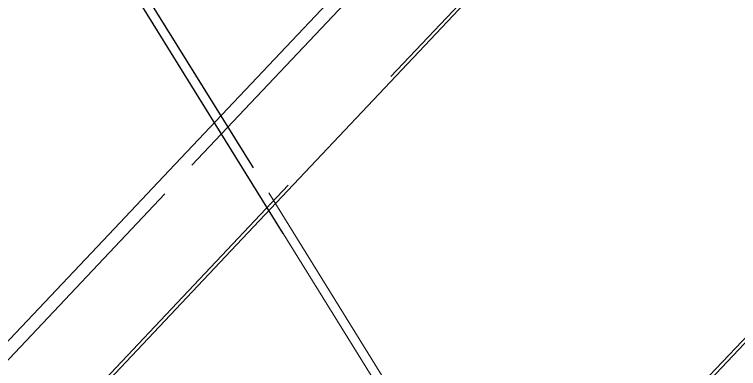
# Model space of a CAD drawing. Header units: millimetres. Extents: x -11795 to 47768, y 22971 to 65021.
# Drawn here: x 18491.8 to 18854.8, y 39436.1 to 39613.6 of the extents above; entities that cross this region are included whole.
import ezdxf

# ---------------------------------------------------------------- set-up
doc = ezdxf.new("R2010")
doc.units = ezdxf.units.MM
doc.linetypes.add('HIDDEN_50', pattern=[225, 150, -75])
doc.layers.add('PROFILE_HIDDEN', color=9, linetype='HIDDEN_50', lineweight=18)
doc.layers.add('PROFILE_VISIBLE', color=4, linetype='Continuous', lineweight=25)

msp = doc.modelspace()

# ---------------------------------------------------------------- linework, layer by layer
at = {"layer": 'PROFILE_HIDDEN'}
for p, q in [((18525.97, 39418.98), (20617.77, 41632.46)), ((18685.67, 39269.01), (19162.33, 39773.39)), ((18464.15, 39414.68), (18580.71, 39538.06)), ((18698.37, 39396.66), (18611.55, 39536.67)), ((18552.72, 39517.89), (18566.46, 39532.42)), ((18442.86, 39401.63), (18538.99, 39503.36)), ((18692.34, 39397.77), (18626.55, 39503.78)), ((18524.27, 39414.66), (18603.15, 39498.17))]:
    msp.add_line(p, q, dxfattribs=at)
at = {"layer": 'PROFILE_VISIBLE'}
for p, q in [((18626.55, 39503.78), (17352.73, 41556.13)), ((18566.46, 39532.42), (20475.39, 41552.4)), ((18580.71, 39538.06), (20452.52, 41519.43)), ((18611.55, 39536.67), (17659.13, 41072.54)), ((18603.15, 39498.17), (19872.22, 40841.52)), ((18735.18, 39318.9), (18961.56, 39558.53)), ((18538.99, 39503.36), (18552.72, 39517.89))]:
    msp.add_line(p, q, dxfattribs=at)

doc.saveas('drawing.dxf')
